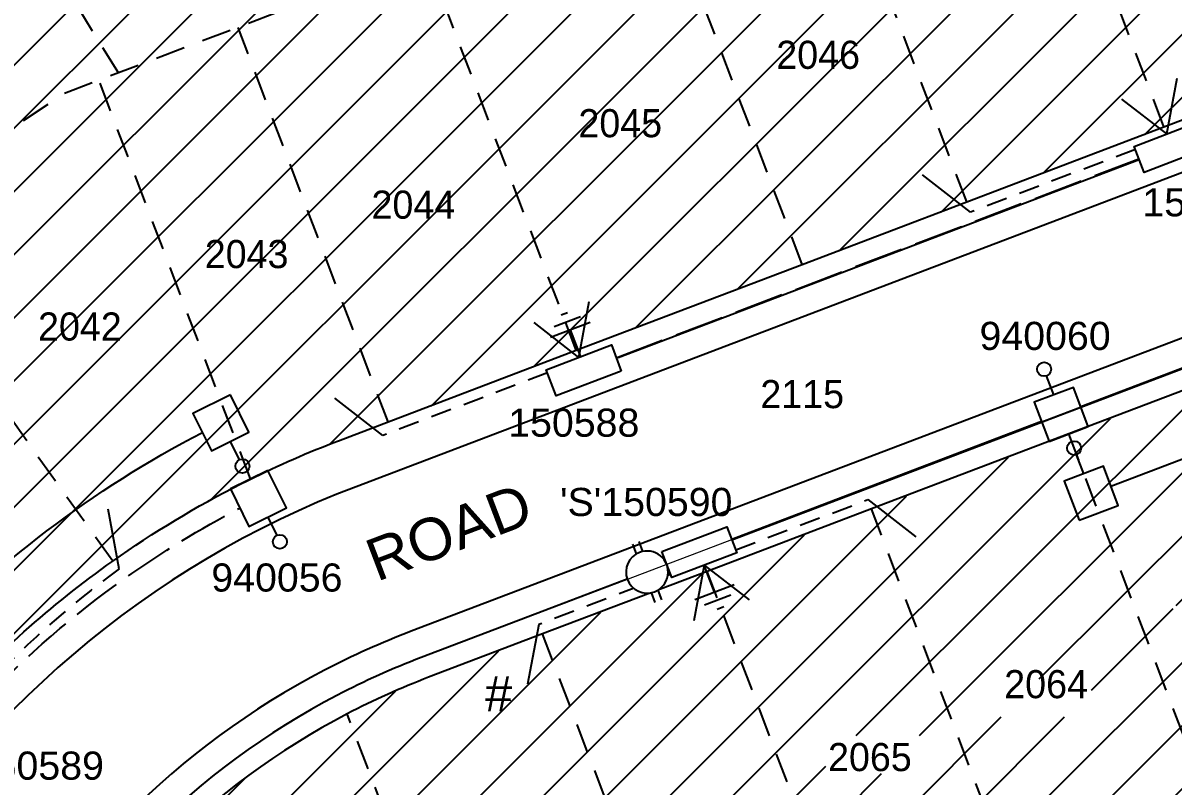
# Model space of a CAD drawing. Header units: metres. Extents: x 303798 to 304438, y 6274082 to 6274908.
# Drawn here: x 303997.7 to 304079.4, y 6274307.2 to 6274361.5 of the extents above; entities that cross this region are included whole.
import ezdxf
from ezdxf.enums import TextEntityAlignment as Align

# ---------------------------------------------------------------- set-up
doc = ezdxf.new("R2010")
doc.units = ezdxf.units.M
doc.header["$LTSCALE"] = 0.7
for name, pattern in [('Cable Exist OH', [1, 1, 0]), ('Cable Exist UG', [8.2, 4, -1.2, 1.8, -1.2]), ('Dash', [5, 3, -2]), ('IE Trench LV', [6.5, 5, -1.5])]:
    doc.linetypes.add(name, pattern=pattern)
doc.layers.get('0').update_dxf_attribs({"color": 6})
for name, color, linetype in [('_User Miscellaneous1', 3, 'Continuous'), ('_User Miscellaneous11', 7, 'Continuous'), ('_User Miscellaneous4', 7, 'Continuous'), ('_User Miscellaneous7', 150, 'Continuous'), ('_User Miscellaneous8', 7, 'Continuous'), ('Cadastre Developer_SP_NEW', 4, 'Continuous'), ('Cadastre Roads_SP_NEW', 8, 'Continuous'), ('Equip_LV_NEW', 5, 'Continuous'), ('Mains_HV_NEW_V17', 2, 'Continuous'), ('Mains_LV_NEW_R6', 2, 'Continuous'), ('Mains_LV_NEW_T84', 2, 'Continuous'), ('Services_SP_NEW_UG', 2, 'Continuous'), ('SupportsUG_SP_LV_NEW', 2, 'Continuous'), ('SupportsUG_SP_LV_SL_NEW', 2, 'Continuous'), ('Trench_SP_NEW', 2, 'Continuous')]:
    doc.layers.add(name, color=color, linetype=linetype)
doc.layers.add('_User Miscellaneous5', color=7, linetype='Continuous', lineweight=35)
doc.layers.add('_User Notes', color=7, linetype='Continuous', plot=False)
doc.styles.add('ARIAL', font='arial.ttf', dxfattribs={"height": 2})
doc.styles.add('Dot', font='dotfont.shx', dxfattribs={"height": 2})
doc.styles.add('POLE_LABEL', font='arial.ttf')
doc.styles.add('SL_LABEL', font='arial.ttf')
doc.styles.get("Standard").update_dxf_attribs({"font": 'arial.ttf'})
doc.styles.add('style1', font='iso3098b.shx')
doc.linetypes.add('Cable New UG', pattern='A,8,-1,["x",style1,S=3.5,R=0,X=0.35,Y=-1],-3.5', length=12.5)
doc.linetypes.add('Cable Z', pattern='A,8,-1,["Z",Standard,S=2.5,R=0,X=0.35,Y=-1.25],-3.5', length=12.5)
doc.linetypes.add('IE Trench HV', pattern='A,8,-2,["/",style1,S=2.5,R=0,X=0.1,Y=-1],-4.5', length=14.5)
pattern_1 = [(45, (-0.01582959719235078, -0.244301138445735), (-2.245064030267288, 2.245064030267288), [])]

# ---------------------------------------------------------------- blocks, each defined once
blk = doc.blocks.new('*U49')
at = {"lineweight": -3}
blk.add_lwpolyline([(-2.475000000253518, 2.489999999901675), (2.47499999974648, 2.490000000405661), (2.474999999948074, 0.5100000000983247), (-2.475000000051924, 0.5099999995943391)], close=True, dxfattribs=at)
for tag, flags, p in [('STREET_CODE', 9, (1.5, 3.5)), ('OWNED_BY', 9, (1.5, 3.3)), ('STATE', 9, (1.5, 2.7)), ('SUPPORT_TYPE', 9, (1.5, 2.5)), ('OPERATED_BY', 9, (1.5, 3.1)), ('MAINTAINED_BY', 9, (1.5, 2.9)), ('SUBURB', 9, (1.5, 1.7)), ('USAGE', 9, (1.5, 2.3)), ('LEGEND', 9, (1.5, 2.1)), ('PARENT', 9, (1.5, 1.9)), ('Z', 1, (1.5, 0.8999999999999999)), ('STREETNAME', 9, (1.5, 1.5)), ('LOCATION', 9, (1.5, 1.3)), ('NOTES', 9, (1.5, 1.1))]:
    blk.add_attdef(tag, text='', height=0.2, dxfattribs=dict(flags=flags)).set_placement(p, align=Align.MIDDLE_LEFT)
at = {"layer": '_User Miscellaneous4', "style": 'ARIAL', "flags": 8}
blk.add_attdef('ASSET_NUM', text='', height=2, dxfattribs=at).set_placement((2, 5.5), align=Align.MIDDLE_LEFT)
blk = doc.blocks.new('A$C1B2C29DD')
at = {"layer": 'Services_SP_NEW_UG', "color": 2, "flags": 128}
for points in [[(0, 0), (-2.099835655535571, 3.443969587795436)], [(0, 0), (2.100164344301447, 3.443969586864114)]]:
    blk.add_lwpolyline(points, dxfattribs=at)
blk = doc.blocks.new('*U57')
at = {"layer": 'Services_SP_NEW_UG', "color": 2, "flags": 128}
blk.add_lwpolyline([(-15.00000000017685, -0.750000000931322), (-17.24651757022589, 2.933970131911338)], dxfattribs=at)
at = {"layer": 'Services_SP_NEW_UG', "color": 2, "linetype": 'Dash', "ltscale": 0.7, "flags": 128}
blk.add_lwpolyline([(-2.472838685207535, -0.7500000009313226), (-15.00000000017685, -0.750000000931322)], dxfattribs=at)
blk = doc.blocks.new('Earth')
for p, q in [((0, -2.044043321), (0, 0)), ((-1.5, -2.044043321), (1.5, -2.044043321)), ((-1, -2.644043320999998), (1, -2.644043320999998)), ((-0.25, -3.244043320999999), (0.25, -3.244043320999999))]:
    blk.add_line(p, q)
blk = doc.blocks.new('*U101')
blk.add_wipeout([(-1.16781979291914, -0.5682098244421976), (-1.2753954607472182, -0.7219238991556574), (-1.3628573802749944, -0.887908698779567), (-1.4288262247842973, -1.0635465438693417), (-1.4722616261893378, -1.246067520686954), (-1.492478582262907, -1.4325931643952434), (-1.489158259530701, -1.620181854167912), (-1.4623530214656708, -1.8058752043071928), (-1.4124856026847754, -1.9867447197535584), (-1.3403424421715415, -2.159937980202209), (-1.2470612806634975, -2.3227236244752305), (-1.1341132178010909, -2.472534425719007), (-1.0032795120075635, -2.607007778105289), (-0.8566234889795473, -2.7240229565364578), (-0.6964580018082551, -2.8217345617471747), (-0.5253089559046028, -2.8986016233531835), (-0.3458754739619754, -2.9534119018747997), (-0.16098732917897446, -2.985301006477665), (0.026439681954347923, -2.993766026932564), (0.2134497235089498, -2.978673464810165), (0.39709353541513115, -2.940261338830997), (0.5744749450556361, -2.879135431168045), (0.7427965416379158, -2.7962597338999995), (0.8994037930334197, -2.6929412462803204), (1.0418269093350034, -2.5708093625782418), (1.167819792919145, -2.4317901755577975), (1.275395460747223, -2.2780761008443364), (1.3628573802749981, -2.112091301220427), (1.4288262247843002, -1.9364534561306517), (1.47226162618934, -1.7539324793130389), (1.4924785822629085, -1.5674068356047495), (1.4891582595307011, -1.3798181458320808), (1.4623530214656706, -1.1941247956928005), (1.4124856026847743, -1.013255280246435), (1.3403424421715397, -0.8400620197977844), (1.2470612806634955, -0.6772763755247633), (1.134113217801088, -0.5274655742809875), (1.00327951200756, -0.3929922218947066), (0.8566234889795431, -0.2759770434635387), (0.6964580018082507, -0.17826543825282215), (0.5253089559045979, -0.10139837664681384), (0.34587547396197027, -0.046588098125198485), (0.16098732917896916, -0.014698993522333836), (-0.026439681954353214, -0.00623397306743545), (-0.21344972350895505, -0.021326535189835738), (-0.39709353541513503, -0.05973866116900339), (-0.5744749450556385, -0.12086456883195584), (-0.7427965416379166, -0.2037402661000014), (-0.8994037930334196, -0.30705875371968006), (-1.0418269093350023, -0.4291906374217582)])
for p, q in [((-1.473103866215909, -1.251000000000014), (-2.220103866215937, -1.251000000000014)), ((1.473103866215908, -1.251000000000015), (2.220103866215936, -1.251000000000015)), ((-1.473103866215909, -1.748999999999985), (-2.220103866215937, -1.748999999999985)), ((1.473103866215908, -1.748999999999986), (2.220103866215936, -1.748999999999986))]:
    blk.add_line(p, q)
blk.add_lwpolyline([(1.493999999999914, -1.5, 1), (-1.493999999999915, -1.5, 1)], format="xyb", close=True)
for tag, p, flags in [('Z', (0, 0), 1), ('ORIENTATION', (0, 0), 9), ('USAGE', (0, -0.2), 9), ('NOTES', (0, -0.4), 9)]:
    blk.add_attdef(tag, p, '', height=0.2, dxfattribs=dict(flags=flags))
blk = doc.blocks.new('*U108')
at = {"layer": 'Services_SP_NEW_UG', "color": 2, "flags": 128}
blk.add_lwpolyline([(-14.99999999999604, -0.7500000009313221), (-17.24651757004507, 2.933970131911337)], dxfattribs=at)
at = {"layer": 'Services_SP_NEW_UG', "color": 2, "linetype": 'Dash', "ltscale": 0.7, "flags": 128}
blk.add_lwpolyline([(-2.472838685207535, -0.7500000009313226), (-14.99999999999604, -0.7500000009313221)], dxfattribs=at)
blk = doc.blocks.new('*U109')
at = {"layer": 'Services_SP_NEW_UG', "color": 2, "flags": 128}
blk.add_lwpolyline([(-12.50000000058811, -0.7500000009313224), (-14.74651757063714, 2.933970131911337)], dxfattribs=at)
at = {"layer": 'Services_SP_NEW_UG', "color": 2, "linetype": 'Dash', "ltscale": 0.7, "flags": 128}
blk.add_lwpolyline([(-2.472838685207535, -0.7500000009313226), (-12.50000000058811, -0.7500000009313224)], dxfattribs=at)
blk = doc.blocks.new('*U50')
at = {"layer": '_User Miscellaneous7', "lineweight": -3}
blk.add_lwpolyline([(-1.332267629550188e-15, -3.029999999999887), (-1.243483668898065e-15, -1.579999999999888)], dxfattribs=at)
blk.add_lwpolyline([(-1.485000000000057, -6), (1.485000000000055, -6), (1.485000000000055, -3.029999999999889), (-1.485000000000057, -3.029999999999889)], close=True, dxfattribs=at)
blk.add_circle((-1.212868510052506e-15, -1.079999999999888), 0.5, dxfattribs=at)
at = {"layer": '_User Miscellaneous8', "color": 2, "lineweight": -3}
blk.add_lwpolyline([(-1.485000000000056, 0), (1.485000000000056, 0), (1.485000000000056, 2.970000000000111), (-1.485000000000056, 2.970000000000111)], close=True, dxfattribs=at)
at = {"style": 'POLE_LABEL', "flags": 9}
blk.add_attdef('STRUCTURE_PLANT_NUMBER', text='', height=0.2, dxfattribs=at).set_placement((1.640862796996714, 1.727127653827495), align=Align.MIDDLE_LEFT)
for tag, flags, p in [('STREET_CODE', 9, (1.640862796996714, 1.485000000000337)), ('OWNED_BY', 9, (1.640862796996714, 1.085000000000337)), ('OPERATED_BY', 9, (1.640862796996714, 0.8850000000003366)), ('COLUMN_TYPE', 9, (1.640862796996714, 1.285000000000337)), ('STATE', 9, (1.640862796996714, 0.4850000000003367)), ('USAGE', 9, (1.640862796996714, 0.2850000000003368)), ('MAINTAINED_BY', 9, (1.640862796996714, 0.6850000000003367)), ('LEGEND', 9, (1.640862796996714, 0.0850000000003368)), ('SUBURB', 9, (1.640862796996714, -0.3149999999996631)), ('STREETNAME', 9, (1.640862796996714, -0.5149999999996631)), ('PARENT', 9, (1.640862796996714, -0.1149999999996631)), ('LOCATION', 9, (1.640862796996714, -0.714999999999663)), ('NOTES', 9, (1.640862796996714, -0.9149999999996632)), ('Z', 1, (1.640862796996714, -1.314999999999664)), ('LABEL_ALIGNMENT', 9, (1.640862796996714, -1.114999999999663))]:
    blk.add_attdef(tag, text='', height=0.2, dxfattribs=dict(flags=flags)).set_placement(p, align=Align.MIDDLE_LEFT)
at = {"layer": '_User Miscellaneous5', "style": 'ARIAL', "flags": 8}
blk.add_attdef('ASSET_NUM', text='', height=2, dxfattribs=at).set_placement((2, 3.485000000000337), align=Align.MIDDLE_LEFT)
blk = doc.blocks.new('*U51')
at = {"layer": '_User Miscellaneous8', "color": 2}
blk.add_line((0, 0), (-0.0001193550469027471, 1.450000000000001), dxfattribs=at)
blk.add_circle((-0.0001193550469027471, 1.950000000000001), 0.4999999999999998, dxfattribs=at)
for tag, p, flags in [('Z', (0, 0), 1), ('OPERATED_BY', (-6.25491469344312e-17, -9.607168363308126), 9)]:
    blk.add_attdef(tag, p, '', height=0.2, dxfattribs=dict(flags=flags))
at = {"style": 'SL_LABEL', "flags": 9}
blk.add_attdef('STREET_CODE', text='', height=0.2, dxfattribs=at).set_placement((0, -0.2), align=Align.MIDDLE_LEFT)
at = {"flags": 9}
for tag, p in [('CONSTRUCTED_VOLTAGE', (0, -0.4)), ('CONTROL_TYPE', (0, -0.6000000000000001)), ('LANTERN_PURPOSE', (0, -0.8)), ('OPERATING_VOLTAGE', (0, -1.4)), ('ORIENTATION', (0, -1.6)), ('LANTERN_TYPE', (0, -1)), ('NO_PHASES', (0, -1.2)), ('STATE', (0, -2)), ('OWNED_BY', (0, -1.8)), ('CEXIST', (0, -2.4)), ('USAGE', (0, -2.2)), ('CNEW', (0, -2.6)), ('CNUMBER', (0, -2.8)), ('CREMOVE', (0, -3)), ('CREPLACE', (0, -3.200000000000001)), ('LKINGHEIGHT', (0, -3.400000000000001)), ('LBRACKET', (0, -3.600000000000001)), ('LBRACKETVOCAB', (0, -3.800000000000001)), ('LCATEGORY', (0, -4.000000000000001)), ('LCHARGE1', (0, -4.200000000000001)), ('LCHARGE1PERCENT', (0, -4.400000000000001)), ('LCHARGE2', (0, -4.600000000000001)), ('LCHARGE2PERCENT', (0, -4.800000000000002)), ('LCHARGE3', (0, -5.000000000000002)), ('LCHARGE3PERCENT', (0, -5.200000000000002)), ('LEXIST', (0, -5.400000000000002)), ('LLAMP', (0, -5.600000000000002)), ('LLAMPVOCAB', (0, -5.800000000000002)), ('LMAST', (0, -6.000000000000003)), ('LMASTVOCAB', (0, -6.200000000000003)), ('LNEW', (0, -6.400000000000003)), ('LANTNUMBER', (0, -6.600000000000003)), ('LOUTREACH', (0, -7.000000000000004)), ('LOUTREACHVOCAB', (0, -7.200000000000004)), ('LRATECODE', (0, -7.400000000000004)), ('LREMOVE', (0, -7.600000000000004)), ('LREPLACE', (0, -7.800000000000004)), ('LTYPE', (0, -8.000000000000004)), ('LTYPEVOCAB', (0, -8.200000000000003)), ('SUBURB', (0, -8.600000000000001)), ('STREETNAME', (0, -8.8)), ('LEGEND', (0, -8.400000000000002)), ('LOCATION', (0, -9)), ('NOTES', (0, -9.2)), ('MAINTAINED_BY', (-1.09529950305501e-16, -9.862919944927576))]:
    blk.add_attdef(tag, text='', height=0.2, dxfattribs=at).set_placement(p, align=Align.MIDDLE_LEFT)
at = {"layer": '_User Notes', "style": 'SL_LABEL', "flags": 8}
blk.add_attdef('ASSET_NUM', text='', height=2.5, dxfattribs=at).set_placement((2, 2), align=Align.MIDDLE_LEFT)
at = {"layer": '_User Notes', "flags": 8}
blk.add_attdef('LNUMBER', text='', height=2.5, dxfattribs=at).set_placement((1.2, -2.8), align=Align.MIDDLE_LEFT)
blk = doc.blocks.new('*U166')
at = {"layer": 'Services_SP_NEW_UG', "color": 2, "flags": 128}
blk.add_lwpolyline([(-12.52276831446113, -0.7500000009313224), (-14.76928588451016, 2.933970131911337)], dxfattribs=at)
at = {"layer": 'Services_SP_NEW_UG', "color": 2, "linetype": 'Dash', "ltscale": 0.7, "flags": 128}
blk.add_lwpolyline([(-2.472838685207535, -0.7500000009313226), (-12.52276831446113, -0.7500000009313224)], dxfattribs=at)

msp = doc.modelspace()

# ---------------------------------------------------------------- hatches: boundary and pattern name
at = {"layer": '_User Miscellaneous11'}
h = msp.add_hatch(dxfattribs=at)
h.set_pattern_fill('ANSI31', color=3)
h.set_pattern_definition(pattern_1)
edge = h.paths.add_edge_path()
edge.add_line((303912.663553995, 6274333.71277175), (303908.7443724558, 6274326.184094124))
edge.add_line((303908.7443724558, 6274326.184094124), (303902.0005752238, 6274324.057783023))
edge.add_line((303902.0005752238, 6274324.057783023), (303873.5897464539, 6274338.84752436))
edge.add_line((303873.5897464539, 6274338.84752436), (303896.174592, 6274382.232609))
edge.add_line((303896.174592, 6274382.232609), (303922.7309539393, 6274406.603285595))
edge.add_line((303922.7309539393, 6274406.603285595), (303946.2245736826, 6274419.194978874))
edge.add_line((303946.2245736826, 6274419.194978874), (304110.8946084145, 6274481.802075582))
edge.add_line((304110.8946084145, 6274481.802075582), (304149.2755271372, 6274380.852062811))
edge.add_line((304149.2755271372, 6274380.852062811), (304125.9074685898, 6274371.967590862))
edge.add_line((304125.9074685898, 6274371.967590862), (304119.4569625149, 6274374.864308173))
edge.add_line((304119.4569625149, 6274374.864308173), (304093.514304497, 6274443.099039135))
edge.add_line((304093.514304497, 6274443.099039135), (303992.4083473346, 6274404.658830768))
edge.add_arc((304045.7151788663, 6274264.450479815), 149.9999998836506, 110.8166666671033, 152.4999999983536)
h.paths.add_polyline_path([(304129.0287185787, 6274382.010521963), (304135.7087185791, 6274382.010521963), (304135.7087185791, 6274384.710521964), (304129.0287185787, 6274384.710521964)], flags=24)
h.paths.add_polyline_path([(304123.729197122, 6274397.111362472), (304130.4291971224, 6274397.111362472), (304130.4291971224, 6274399.811362473), (304123.729197122, 6274399.811362473)], flags=24)
h.paths.add_polyline_path([(304119.8430903605, 6274408.752206152), (304126.4530903607, 6274408.752206152), (304126.4530903607, 6274411.422206153), (304119.8430903605, 6274411.422206153)], flags=24)
h.paths.add_polyline_path([(304115.1312907668, 6274420.484420981), (304121.8212907669, 6274420.484420981), (304121.8212907669, 6274423.154420982), (304115.1312907668, 6274423.154420982)], flags=24)
h.paths.add_polyline_path([(304111.9385773873, 6274432.681173205), (304118.0385773877, 6274432.681173205), (304118.0385773877, 6274435.381173206), (304111.9385773873, 6274435.381173206)], flags=24)
h.paths.add_polyline_path([(304106.2468188358, 6274443.852479494), (304112.936818836, 6274443.852479494), (304112.936818836, 6274446.522479495), (304106.2468188358, 6274446.522479495)], flags=24)
h.paths.add_polyline_path([(304101.1324476058, 6274454.864839957), (304107.2324476062, 6274454.864839957), (304107.2324476062, 6274457.564839958), (304101.1324476058, 6274457.564839958)], flags=24)
h.paths.add_polyline_path([(304094.8589892549, 6274466.503031019), (304100.9189892553, 6274466.503031019), (304100.9189892553, 6274469.20303102), (304094.8589892549, 6274469.20303102)], flags=24)
h.paths.add_polyline_path([(304075.0849985454, 6274451.550613641), (304081.1849985458, 6274451.550613641), (304081.1849985458, 6274454.250613642), (304075.0849985454, 6274454.250613642)], flags=24)
h.paths.add_polyline_path([(304064.4330671689, 6274447.313760744), (304070.5130671693, 6274447.313760744), (304070.5130671693, 6274450.013760746), (304064.4330671689, 6274450.013760746)], flags=24)
h.paths.add_polyline_path([(304055.0858437644, 6274443.759971974), (304061.1658437648, 6274443.759971974), (304061.1658437648, 6274446.459971976), (304055.0858437644, 6274446.459971976)], flags=24)
h.paths.add_polyline_path([(304044.2035928115, 6274439.867429971), (304050.3035928119, 6274439.867429971), (304050.3035928119, 6274442.567429972), (304044.2035928115, 6274442.567429972)], flags=24)
h.paths.add_polyline_path([(304032.0258493136, 6274435.059595617), (304038.045849314, 6274435.059595617), (304038.045849314, 6274437.759595619), (304032.0258493136, 6274437.759595619)], flags=24)
h.paths.add_polyline_path([(304018.5793271545, 6274430.159619932), (304024.6793271549, 6274430.159619932), (304024.6793271549, 6274432.859619933), (304018.5793271545, 6274432.859619933)], flags=24)
h.paths.add_polyline_path([(304006.7516924246, 6274425.717383969), (304012.251692425, 6274425.717383969), (304012.251692425, 6274428.41738397), (304006.7516924246, 6274428.41738397)], flags=24)
h.paths.add_polyline_path([(303994.3737593548, 6274420.844440532), (304000.4737593552, 6274420.844440532), (304000.4737593552, 6274423.544440533), (303994.3737593548, 6274423.544440533)], flags=24)
h.paths.add_polyline_path([(303980.7582131759, 6274415.158174598), (303987.4482131761, 6274415.158174598), (303987.4482131761, 6274417.828174599), (303980.7582131759, 6274417.828174599)], flags=24)
h.paths.add_polyline_path([(303966.7373780697, 6274410.188177057), (303973.3873780699, 6274410.188177057), (303973.3873780699, 6274412.858177057), (303966.7373780697, 6274412.858177057)], flags=24)
h.paths.add_polyline_path([(303952.3798806968, 6274402.392545586), (303959.0798806972, 6274402.392545586), (303959.0798806972, 6274405.092545587), (303952.3798806968, 6274405.092545587)], flags=24)
h.paths.add_polyline_path([(303938.1930756048, 6274393.624305619), (303944.863075605, 6274393.624305619), (303944.863075605, 6274396.29430562), (303938.1930756048, 6274396.29430562)], flags=24)
h.paths.add_polyline_path([(303926.4739052564, 6274384.032958436), (303933.1539052568, 6274384.032958436), (303933.1539052568, 6274386.732958437), (303926.4739052564, 6274386.732958437)], flags=24)
h.paths.add_polyline_path([(303914.9092315186, 6274374.118981381), (303921.609231519, 6274374.118981381), (303921.609231519, 6274376.818981382), (303914.9092315186, 6274376.818981382)], flags=24)
h.paths.add_polyline_path([(303904.7361457648, 6274362.295198944), (303911.3461457649, 6274362.295198944), (303911.3461457649, 6274364.965198945), (303904.7361457648, 6274364.965198945)], flags=24)
h.paths.add_polyline_path([(303884.1065945527, 6274347.154350233), (303890.2065945531, 6274347.154350233), (303890.2065945531, 6274349.854350234), (303884.1065945527, 6274349.854350234)], flags=24)
h.paths.add_polyline_path([(303899.5831550141, 6274338.669004926), (303906.2731550143, 6274338.669004926), (303906.2731550143, 6274341.339004927), (303899.5831550141, 6274341.339004927)], flags=24)
h = msp.add_hatch(dxfattribs=at)
h.set_pattern_fill('ANSI31', color=3)
h.set_pattern_definition(pattern_1)
edge = h.paths.add_edge_path()
edge.add_line((304102.6319604021, 6274368.467488495), (304084.8630165448, 6274415.203605516))
edge.add_line((304084.8630165448, 6274415.203605516), (304078.412510457, 6274418.100322832))
edge.add_line((304078.412510457, 6274418.100322832), (303998.8051671234, 6274387.833828641))
edge.add_arc((304045.7151788416, 6274264.45047978), 131.9999999071928, 110.8166666516959, 152.5000000267772)
edge.add_line((303928.6297489163, 6274325.40129663), (303924.710567453, 6274317.872619086))
edge.add_line((303924.710567453, 6274317.872619086), (303926.8368785527, 6274311.128821854))
edge.add_line((303926.8368785527, 6274311.128821854), (303971.1874202119, 6274288.041391194))
edge.add_line((303971.1874202119, 6274288.041391194), (303977.9312174441, 6274290.167702294))
edge.add_line((303977.9312174441, 6274290.167702294), (303981.8503989186, 6274297.696379858))
edge.add_arc((304045.7151788945, 6274264.45047972), 71.99999998172197, 110.8166666302717, 152.5000000055635, ccw=False)
edge.add_line((304020.1278997891, 6274331.750488229), (304099.7352430858, 6274362.016982406))
edge.add_line((304099.7352430858, 6274362.016982406), (304102.6319604021, 6274368.467488495))
h.paths.add_polyline_path([(304073.6826822556, 6274369.054207496), (304080.342682256, 6274369.054207496), (304080.342682256, 6274371.754207497), (304073.6826822556, 6274371.754207497)], flags=24)
h.paths.add_polyline_path([(304087.240665199, 6274374.208915528), (304093.9406651994, 6274374.208915528), (304093.9406651994, 6274376.908915529), (304087.240665199, 6274376.908915529)], flags=24)
h.paths.add_polyline_path([(304063.5803751138, 6274395.625432696), (304070.2803751142, 6274395.625432696), (304070.2803751142, 6274398.325432697), (304063.5803751138, 6274398.325432697)], flags=24)
h.paths.add_polyline_path([(304077.1433580572, 6274400.785140728), (304083.8133580574, 6274400.785140728), (304083.8133580574, 6274403.455140729), (304077.1433580572, 6274403.455140729)], flags=24)
h.paths.add_polyline_path([(304037.3256638369, 6274355.23136854), (304044.0056638373, 6274355.23136854), (304044.0056638373, 6274357.931368541), (304037.3256638369, 6274357.931368541)], flags=24)
h.paths.add_polyline_path([(304050.3146237445, 6274360.169735569), (304056.9946237449, 6274360.169735569), (304056.9946237449, 6274362.86973557), (304050.3146237445, 6274362.86973557)], flags=24)
h.paths.add_polyline_path([(304061.9986530002, 6274364.611971533), (304068.6986530006, 6274364.611971533), (304068.6986530006, 6274367.311971534), (304061.9986530002, 6274367.311971534)], flags=24)
h.paths.add_polyline_path([(304040.2173166028, 6274386.745960768), (304046.9073166029, 6274386.745960768), (304046.9073166029, 6274389.415960769), (304040.2173166028, 6274389.415960769)], flags=24)
h.paths.add_polyline_path([(304051.9013458584, 6274391.188196733), (304058.5513458585, 6274391.188196733), (304058.5513458585, 6274393.858196734), (304051.9013458584, 6274393.858196734)], flags=24)
h.paths.add_polyline_path([(304013.2025215887, 6274376.471910583), (304019.2625215891, 6274376.471910583), (304019.2625215891, 6274379.171910584), (304013.2025215887, 6274379.171910584)], flags=24)
h.paths.add_polyline_path([(304027.2283566952, 6274381.80759374), (304033.8783566953, 6274381.80759374), (304033.8783566953, 6274384.47759374), (304027.2283566952, 6274384.47759374)], flags=24)
h.paths.add_polyline_path([(304010.3930130746, 6274343.768407194), (304017.013013075, 6274343.768407194), (304017.013013075, 6274346.468407195), (304010.3930130746, 6274346.468407195)], flags=24)
h.paths.add_polyline_path([(304023.3048287309, 6274349.900685384), (304030.0048287313, 6274349.900685384), (304030.0048287313, 6274352.600685385), (304023.3048287309, 6274352.600685385)], flags=24)
h.paths.add_polyline_path([(304000.3955442149, 6274371.079162818), (304007.045544215, 6274371.079162818), (304007.045544215, 6274373.749162819), (304000.3955442149, 6274373.749162819)], flags=24)
h.paths.add_polyline_path([(303987.6081845819, 6274365.459439701), (303994.178184582, 6274365.459439701), (303994.178184582, 6274368.129439702), (303987.6081845819, 6274368.129439702)], flags=24)
h.paths.add_polyline_path([(303995.7904400034, 6274337.120584155), (304002.4904400038, 6274337.120584155), (304002.4904400038, 6274339.820584156), (303995.7904400034, 6274339.820584156)], flags=24)
h.paths.add_polyline_path([(303975.6959575309, 6274358.288873001), (303982.3559575313, 6274358.288873001), (303982.3559575313, 6274360.988873002), (303975.6959575309, 6274360.988873002)], flags=24)
h.paths.add_polyline_path([(303963.1240607835, 6274348.707921202), (303969.764060784, 6274348.707921202), (303969.764060784, 6274351.407921203), (303963.1240607835, 6274351.407921203)], flags=24)
h.paths.add_polyline_path([(303982.358171634, 6274327.184702501), (303988.4581716344, 6274327.184702501), (303988.4581716344, 6274329.884702502), (303982.358171634, 6274329.884702502)], flags=24)
h.paths.add_polyline_path([(303951.5525698918, 6274338.660609514), (303958.182569892, 6274338.660609514), (303958.182569892, 6274341.330609515), (303951.5525698918, 6274341.330609515)], flags=24)
h.paths.add_polyline_path([(303971.5062814864, 6274314.298431648), (303978.2062814868, 6274314.298431648), (303978.2062814868, 6274316.998431649), (303971.5062814864, 6274316.998431649)], flags=24)
h.paths.add_polyline_path([(303943.0631131831, 6274326.657969012), (303949.7231131835, 6274326.657969012), (303949.7231131835, 6274329.357969013), (303943.0631131831, 6274329.357969013)], flags=24)
h.paths.add_polyline_path([(303936.1211976574, 6274312.760429233), (303942.7311976575, 6274312.760429233), (303942.7311976575, 6274315.430429234), (303936.1211976574, 6274315.430429234)], flags=24)
h.paths.add_polyline_path([(303962.372714565, 6274299.654053836), (303969.0227145652, 6274299.654053836), (303969.0227145652, 6274302.324053837), (303962.372714565, 6274302.324053837)], flags=24)
h = msp.add_hatch(dxfattribs=at)
h.set_pattern_fill('ANSI31', color=3)
h.set_pattern_definition([(45, (0, 0), (-2.245064030267288, 2.245064030267288), [])])
h.paths.add_polyline_path([(304149.542624304, 6274344.021594469), (304156.2426243044, 6274344.021594469), (304156.2426243044, 6274346.721594471), (304149.542624304, 6274346.721594471)], flags=16)
h.paths.add_polyline_path([(304135.4485121654, 6274338.563683867), (304141.5485121658, 6274338.563683867), (304141.5485121658, 6274341.263683869), (304135.4485121654, 6274341.263683869)], flags=16)
h.paths.add_polyline_path([(304121.9713258878, 6274333.360228154), (304128.6713258883, 6274333.360228154), (304128.6713258883, 6274336.060228155), (304121.9713258878, 6274336.060228155)], flags=16)
h.paths.add_polyline_path([(304106.78247349, 6274328.029544996), (304113.4024734904, 6274328.029544996), (304113.4024734904, 6274330.729544997), (304106.78247349, 6274330.729544997)], flags=16)
h.paths.add_polyline_path([(304093.4592838775, 6274322.698861839), (304100.1592838779, 6274322.698861839), (304100.1592838779, 6274325.39886184), (304093.4592838775, 6274325.39886184)], flags=16)
h.paths.add_polyline_path([(304079.4384487715, 6274317.368178681), (304086.1184487719, 6274317.368178681), (304086.1184487719, 6274320.068178682), (304079.4384487715, 6274320.068178682)], flags=16)
h.paths.add_polyline_path([(304066.9598719515, 6274312.131395151), (304073.6398719519, 6274312.131395151), (304073.6398719519, 6274314.831395152), (304066.9598719515, 6274314.831395152)], flags=16)
h.paths.add_polyline_path([(304054.7637059807, 6274308.106269507), (304061.4637059811, 6274308.106269507), (304061.4637059811, 6274310.806269508), (304054.7637059807, 6274310.806269508)], flags=16)
h.paths.add_polyline_path([(304043.0256994657, 6274303.589523533), (304049.6856994661, 6274303.589523533), (304049.6856994661, 6274306.289523534), (304043.0256994657, 6274306.289523534)], flags=16)
h.paths.add_polyline_path([(304029.9847045832, 6274298.735014186), (304036.6847045837, 6274298.735014186), (304036.6847045837, 6274301.435014187), (304029.9847045832, 6274301.435014187)], flags=16)
h.paths.add_polyline_path([(304005.3354511176, 6274287.52572757), (304012.0254511178, 6274287.52572757), (304012.0254511178, 6274290.195727571), (304005.3354511176, 6274290.195727571)], flags=16)
h.paths.add_polyline_path([(304017.5880596479, 6274276.630900051), (304023.6880596483, 6274276.630900051), (304023.6880596483, 6274279.330900053), (304017.5880596479, 6274279.330900053)], flags=16)
h.paths.add_polyline_path([(304028.6806950629, 6274270.864042386), (304035.3706950631, 6274270.864042386), (304035.3706950631, 6274273.534042387), (304028.6806950629, 6274273.534042387)], flags=16)
h.paths.add_polyline_path([(304039.7683304778, 6274265.092184721), (304046.378330478, 6274265.092184721), (304046.378330478, 6274267.762184722), (304039.7683304778, 6274267.762184722)], flags=16)
h.paths.add_polyline_path([(304054.2986856536, 6274258.337174363), (304060.998685654, 6274258.337174363), (304060.998685654, 6274261.037174364), (304054.2986856536, 6274261.037174364)], flags=16)
h.paths.add_polyline_path([(304064.1437998678, 6274281.603735486), (304070.8237998682, 6274281.603735486), (304070.8237998682, 6274284.303735487), (304064.1437998678, 6274284.303735487)], flags=16)
h.paths.add_polyline_path([(304082.4871661954, 6274288.140610352), (304089.1571661956, 6274288.140610352), (304089.1571661956, 6274290.810610353), (304082.4871661954, 6274290.810610353)], flags=16)
h.paths.add_polyline_path([(304095.6632532786, 6274292.898361351), (304102.363253279, 6274292.898361351), (304102.363253279, 6274295.598361352), (304095.6632532786, 6274295.598361352)], flags=16)
h.paths.add_polyline_path([(304106.6519572068, 6274296.553994342), (304113.3019572069, 6274296.553994342), (304113.3019572069, 6274299.223994343), (304106.6519572068, 6274299.223994343)], flags=16)
h.paths.add_polyline_path([(304117.0630967508, 6274301.0583159), (304123.753096751, 6274301.0583159), (304123.753096751, 6274303.728315901), (304117.0630967508, 6274303.728315901)], flags=16)
h.paths.add_polyline_path([(304129.9938323096, 6274306.59640459), (304136.69383231, 6274306.59640459), (304136.69383231, 6274309.296404591), (304129.9938323096, 6274309.296404591)], flags=16)
h.paths.add_polyline_path([(304145.5759241725, 6274312.444199597), (304151.6759241729, 6274312.444199597), (304151.6759241729, 6274315.144199599), (304145.5759241725, 6274315.144199599)], flags=16)
h.paths.add_polyline_path([(304159.5967592168, 6274317.774882737), (304166.2967592172, 6274317.774882737), (304166.2967592172, 6274320.474882738), (304159.5967592168, 6274320.474882738)], flags=16)
h.paths.add_polyline_path([(304173.6175943848, 6274323.105565913), (304180.2375943852, 6274323.105565913), (304180.2375943852, 6274325.805565914), (304173.6175943848, 6274325.805565914)], flags=16)
h.paths.add_polyline_path([(304187.6384294911, 6274328.43624907), (304194.3384294915, 6274328.43624907), (304194.3384294915, 6274331.136249071), (304187.6384294911, 6274331.136249071)], flags=16)
h.paths.add_polyline_path([(304201.6592645976, 6274333.766932228), (304208.339264598, 6274333.766932228), (304208.339264598, 6274336.466932229), (304201.6592645976, 6274336.466932229)], flags=16)
h.paths.add_polyline_path([(304222.1704658714, 6274346.576087405), (304228.8504658718, 6274346.576087405), (304228.8504658718, 6274349.276087406), (304222.1704658714, 6274349.276087406)], flags=16)
h.paths.add_polyline_path([(304231.1867900056, 6274332.337129454), (304237.886790006, 6274332.337129454), (304237.886790006, 6274335.037129455), (304231.1867900056, 6274335.037129455)], flags=16)
h.paths.add_polyline_path([(304236.5174731623, 6274318.316294349), (304243.1774731627, 6274318.316294349), (304243.1774731627, 6274321.01629435), (304236.5174731623, 6274321.01629435)], flags=16)
h.paths.add_polyline_path([(304241.8481563193, 6274304.295459243), (304248.5481563198, 6274304.295459243), (304248.5481563198, 6274306.995459244), (304241.8481563193, 6274306.995459244)], flags=16)
h.paths.add_polyline_path([(304248.0669228497, 6274287.312030509), (304254.7569228499, 6274287.312030509), (304254.7569228499, 6274289.98203051), (304248.0669228497, 6274289.98203051)], flags=16)
h.paths.add_polyline_path([(304237.4953137524, 6274272.861899707), (304243.5953137528, 6274272.861899707), (304243.5953137528, 6274275.561899708), (304237.4953137524, 6274275.561899708)], flags=16)
h.paths.add_polyline_path([(304230.3931531081, 6274259.385859973), (304237.0831531083, 6274259.385859973), (304237.0831531083, 6274262.055859974), (304230.3931531081, 6274262.055859974)], flags=16)
h.paths.add_polyline_path([(304223.6593292462, 6274246.459117547), (304230.2693292464, 6274246.459117547), (304230.2693292464, 6274249.129117548), (304223.6593292462, 6274249.129117548)], flags=16)
h.paths.add_polyline_path([(304216.7242300265, 6274233.150970371), (304223.424230027, 6274233.150970371), (304223.424230027, 6274235.850970373), (304216.7242300265, 6274235.850970373)], flags=16)
h.paths.add_polyline_path([(304209.7941308066, 6274219.847823193), (304216.474130807, 6274219.847823193), (304216.474130807, 6274222.547823194), (304209.7941308066, 6274222.547823194)], flags=16)
h.paths.add_polyline_path([(304202.8690315868, 6274206.549676018), (304209.539031587, 6274206.549676018), (304209.539031587, 6274209.219676019), (304202.8690315868, 6274209.219676019)], flags=16)
h.paths.add_polyline_path([(304195.9339323668, 6274193.241528842), (304202.6339323672, 6274193.241528842), (304202.6339323672, 6274195.941528843), (304195.9339323668, 6274195.941528843)], flags=16)
h.paths.add_polyline_path([(304189.0088331472, 6274179.943381666), (304195.6588331474, 6274179.943381666), (304195.6588331474, 6274182.613381667), (304189.0088331472, 6274182.613381667)], flags=16)
h.paths.add_polyline_path([(304173.5440360846, 6274161.631203911), (304180.2340360847, 6274161.631203911), (304180.2340360847, 6274164.301203912), (304173.5440360846, 6274164.301203912)], flags=16)
h.paths.add_polyline_path([(304186.4757565568, 6274154.888147781), (304192.5557565573, 6274154.888147781), (304192.5557565573, 6274157.588147782), (304186.4757565568, 6274157.588147782)], flags=16)
h.paths.add_polyline_path([(304197.6022334118, 6274149.471754347), (304204.2522334119, 6274149.471754347), (304204.2522334119, 6274152.141754348), (304197.6022334118, 6274152.141754348)], flags=16)
h.paths.add_polyline_path([(304211.1878113676, 6274143.355788694), (304217.7578113677, 6274143.355788694), (304217.7578113677, 6274146.025788695), (304211.1878113676, 6274146.025788695)], flags=16)
edge = h.paths.add_edge_path()
edge.add_line((304251.9487479792, 6274400.631085115), (304153.8029022104, 6274363.316302915))
edge.add_line((304153.8029022104, 6274363.316302915), (304026.5247195414, 6274314.925486088))
edge.add_arc((304045.7151788549, 6274264.450479764), 53.99999992596044, 110.8166666370975, 152.5000000404709)
edge.add_line((303997.8165939114, 6274289.384904811), (303993.8974124417, 6274281.856227255))
edge.add_line((303993.8974124417, 6274281.856227255), (303996.0237235415, 6274275.112430023))
edge.add_line((303996.0237235415, 6274275.112430023), (304056.136272, 6274243.868179))
edge.add_line((304056.136272, 6274243.868179), (304061.53092, 6274245.570326))
edge.add_line((304061.53092, 6274245.570326), (304066.6522400369, 6274255.428574891))
edge.add_arc((304101.245662491, 6274237.420378886), 39.00000000550205, 110.81666667467499, 152.4999998576286, ccw=False)
edge.add_line((304087.3858862753, 6274273.874550166), (304221.861751884, 6274325.001906451))
edge.add_line((304221.861751884, 6274325.001906451), (304234.0471124017, 6274292.951806028))
edge.add_line((304234.0471124017, 6274292.951806028), (304164.2324891752, 6274158.907483332))
edge.add_line((304164.2324891752, 6274158.907483332), (304165.6933754699, 6274153.115216261))
edge.add_line((304165.6933754699, 6274153.115216261), (304210.7010269148, 6274129.062547271))
edge.add_line((304210.7010269148, 6274129.062547271), (304217.4450780654, 6274131.187086356))
edge.add_line((304217.4450780654, 6274131.187086356), (304228.9934219044, 6274153.359947235))
edge.add_line((304228.9934219044, 6274153.359947235), (304202.3871274577, 6274167.220145724))
edge.add_line((304202.3871274577, 6274167.220145724), (304266.8722111572, 6274291.031733742))
edge.add_line((304266.8722111572, 6274291.031733742), (304239.2420557823, 6274363.704942976))
edge.add_line((304239.2420557823, 6274363.704942976), (304267.283725997, 6274374.366309285))
edge.add_line((304267.283725997, 6274374.366309285), (304258.399254067, 6274397.734367799))
edge.add_line((304258.399254067, 6274397.734367799), (304251.9487479792, 6274400.631085115))
h.paths.add_polyline_path([(304164.6001279354, 6274349.360364008), (304170.7001279358, 6274349.360364008), (304170.7001279358, 6274352.060364009), (304164.6001279354, 6274352.060364009)], flags=16)
h.paths.add_polyline_path([(304178.982170683, 6274354.239906632), (304184.4821706834, 6274354.239906632), (304184.4821706834, 6274356.939906633), (304178.982170683, 6274356.939906633)], flags=16)
h.paths.add_polyline_path([(304204.717944345, 6274364.067721803), (304210.7379443453, 6274364.067721803), (304210.7379443453, 6274366.767721804), (304204.717944345, 6274366.767721804)], flags=16)
h.paths.add_polyline_path([(304214.6487160845, 6274367.843374056), (304220.7487160849, 6274367.843374056), (304220.7487160849, 6274370.543374057), (304214.6487160845, 6274370.543374057)], flags=16)
h.paths.add_polyline_path([(304193.1733523094, 6274359.755638702), (304199.2733523098, 6274359.755638702), (304199.2733523098, 6274362.455638703), (304193.1733523094, 6274362.455638703)], flags=16)
h.paths.add_polyline_path([(304250.8255637893, 6274381.617239198), (304256.9255637897, 6274381.617239198), (304256.9255637897, 6274384.317239199), (304250.8255637893, 6274384.317239199)], flags=16)
h.paths.add_polyline_path([(304237.4156937003, 6274376.167906606), (304243.4956937007, 6274376.167906606), (304243.4956937007, 6274378.867906607), (304237.4156937003, 6274378.867906607)], flags=16)
h.paths.add_polyline_path([(304226.0979522021, 6274371.754090997), (304232.1779522025, 6274371.754090997), (304232.1779522025, 6274374.454090999), (304226.0979522021, 6274374.454090999)], flags=16)
h.paths.add_polyline_path([(304111.7075978486, 6274318.456487575), (304139.5616224052, 6274318.456487575), (304139.5616224052, 6274329.314150149), (304111.7075978486, 6274329.314150149)], flags=24)

# ---------------------------------------------------------------- linework, layer by layer
at = {"layer": 'Cadastre Developer_SP_NEW', "color": 8, "linetype": 'Dash'}
for p, q in [((304037.0245568597, 6274338.200418923), (304015.6901328497, 6274394.279312926)), ((304077.8564625112, 6274385.831978641), (304000.625321041, 6274356.450480516)), ((304004.4950707438, 6274357.922672193), (303988.6908679954, 6274383.517057773)), ((304078.7974890705, 6274354.092341488), (304068.1351264689, 6274382.136632151)), ((304064.7777653115, 6274348.758735251), (304054.1142913625, 6274376.805948994)), ((304053.0946620545, 6274344.314063713), (304042.4302621072, 6274372.36371303)), ((304023.6590871231, 6274333.115714534), (304012.9918751181, 6274361.155161536)), ((304013.8853877699, 6274329.051777774), (304003.1032968094, 6274357.393191435)), ((304004.0842760901, 6274323.208335805), (303986.8300220635, 6274347.376196822)), ((304082.6923320075, 6274304.21785997), (304072.025120002, 6274332.25730697)), ((304068.6726085074, 6274298.884253968), (304058.0053965031, 6274326.923700963)), ((304056.9895055911, 6274294.439582299), (304046.3222935868, 6274322.479029295)), ((304045.3064026743, 6274289.99491063), (304034.6391906704, 6274318.034357626)), ((304028.4625718051, 6274292.084650938), (304020.7519771814, 6274312.352440611))]:
    msp.add_line(p, q, dxfattribs=at)
at = {"layer": 'Cadastre Developer_SP_NEW', "color": 8, "linetype": 'Continuous', "flags": 128}
msp.add_lwpolyline([(303992.0785928469, 6274312.486679578, -0.05606555592858323), (304004.0842737835, 6274323.208339008, -0.03699596679777224), (304013.1941368786, 6274328.706143289, -0.002281219450548968), (304013.7815232148, 6274329.000439485, -0.02409923516415288), (304020.138422, 6274331.776329), (304023.0562390127, 6274332.886369476), (304037.0245568597, 6274338.200418923), (304053.0946620546, 6274344.314063713), (304064.7777653116, 6274348.758735251), (304078.7974890706, 6274354.092341488), (304091.3276134626, 6274358.859258296), (304100.674089, 6274362.414993), (304102.9903940001, 6274367.575885), (304093.7454820001, 6274391.876739), (304084.5005670001, 6274416.177592), (304079.3396910001, 6274418.493887001), (304067.095782, 6274413.835869), (304055.4126820001, 6274409.391189), (304041.3929592663, 6274404.057590597), (304029.7098555836, 6274399.612911329), (304015.690129167, 6274394.279313658), (304004.0070299331, 6274389.834641258), (303998.8039994038, 6274387.855233373, 0.02085058730303055), (303988.6908630251, 6274383.517067163, 0.02657136638650597)], format="xyb", dxfattribs=at)
at = {"layer": 'Cadastre Developer_SP_NEW', "color": 8, "linetype": 'Continuous'}
msp.add_lwpolyline([(304179.9769969546, 6274373.326075861), (304150.7225012467, 6274362.196615329), (304139.0393939127, 6274357.751938019), (304123.430768416, 6274351.813856672), (304109.4110493342, 6274346.48025631), (304097.7279420001, 6274342.035579), (304083.7082139982, 6274336.70197103), (304072.0251066642, 6274332.25729372), (304058.0053910819, 6274326.923699362), (304046.3222920001, 6274322.479029), (304034.6391820001, 6274318.034359), (304026.5387520001, 6274314.952659, 0.02939632533414586), (304020.7519723247, 6274312.352449911, 0.1536830623763439), (303997.8359426528, 6274289.406099258), (303993.4567730001, 6274280.989499)], format="xyb", dxfattribs=at)
at = {"layer": 'Cadastre Developer_SP_NEW', "color": 8, "linetype": 'Dash', "flags": 128}
msp.add_lwpolyline([(303957.6935765654, 6274316.24836543), (303969.7197799762, 6274332.488765241), (303982.6276544308, 6274344.611959808), (304000.625321041, 6274356.450480516)], dxfattribs=at)
at = {"layer": 'Cadastre Roads_SP_NEW'}
for points in [[(304088.416422797, 6274415.727761469), (304106.2616636266, 6274368.820390938, -0.4142135087430712), (304101.918604994, 6274359.143727199), (304021.3829300408, 6274328.505060174, 0.1729656853836288), (303986.3685935034, 6274298.647693495), (303980.5763954159, 6274287.649163446, -0.4127586741071077), (303970.4786509867, 6274284.490611362), (303924.3491200023, 6274308.49190548, -0.4142134083007609), (303921.1575430475, 6274318.606932783), (303925.536717111, 6274327.023541663, -0.1664441218239327), (303989.0924019756, 6274387.572432018, -0.0169472463480299), (303997.5594962788, 6274391.126489091), (304076.2258657847, 6274421.05400889), (304076.6837201589, 6274421.214930292, -0.3936265758840601), (304088.4146913007, 6274415.727102745)], [(304255.78456153, 6274404.674206425, 0.1415688738547032), (304251.6350205448, 6274404.332093691), (304239.0172917116, 6274399.531846972), (304227.3341916234, 6274395.087166938), (304213.3144656604, 6274389.753568474), (304203.9679828464, 6274386.197827403), (304194.6215028469, 6274382.642087404), (304180.6017756603, 6274377.308488474), (304025.2942439065, 6274318.223927806, 0.02939628215539536), (304019.1324097932, 6274315.455179871, 0.1536831000062235), (303994.7310726023, 6274291.021570387), (303990.3518938342, 6274282.604963442, 0.414213581418347), (303993.5434693212, 6274272.489932388), (304054.5207812873, 6274240.763310337, 0.4142136732266155), (304064.6358132191, 6274243.954888567), (304069.7830574226, 6274253.847697363, -0.09795574376682642), (304078.3928451515, 6274264.603803574, -0.06099443913742504), (304085.6171454928, 6274269.323036236, -0.02328163887304795), (304088.6471440503, 6274270.64087726)]]:
    msp.add_lwpolyline(points, format="xyb", dxfattribs=at)
at = {"layer": 'Mains_LV_NEW_R6', "color": 2, "linetype": 'Cable Z'}
msp.add_lwpolyline([(304075.0224311943, 6274328.552377335), (304097.9368025009, 6274337.266629585), (304096.1446658416, 6274341.979103319)], dxfattribs=at)
msp.add_lwpolyline([(303989.7178300381, 6274316.575769572, -0.08580777173640773), (304010.45983423, 6274332.360807227)], format="xyb", dxfattribs=at)
at = {"layer": 'Mains_LV_NEW_T84', "linetype": 'Cable New UG', "flags": 128}
msp.add_lwpolyline([(304039.99888539, 6274337.700627976), (304077.0290235803, 6274351.77938523)], dxfattribs=at)
at = {"layer": 'Mains_LV_NEW_T84', "linetype": 'Cable New UG'}
msp.add_lwpolyline([(304048.0902025623, 6274324.729378374), (304094.8927969065, 6274342.528235154)], dxfattribs=at)
at = {"layer": 'Mains_LV_NEW_T84', "linetype": 'Cable New UG', "flags": 128}
msp.add_lwpolyline([(304043.4468613243, 6274322.989994708), (304034.1058218572, 6274319.436331524), (304026.0053905388, 6274316.354631023, 0.0293963253336217), (304020.0578704583, 6274313.682195224, 0.1536830623775954), (303996.5052820074, 6274290.098444725), (303991.8393361646, 6274281.130671358), (303993.9153779927, 6274274.550946509), (304007.9836770147, 6274267.231188104), (304018.2073066022, 6274261.911809152)], format="xyb", dxfattribs=at)
at = {"layer": 'Services_SP_NEW_UG', "color": 2, "flags": 128}
msp.add_lwpolyline([(304004.5528407015, 6274322.664919526), (304003.764619711, 6274326.907228426)], dxfattribs=at)
at = {"layer": 'Services_SP_NEW_UG', "color": 2, "linetype": 'Dash', "ltscale": 0.7}
msp.add_arc((304043.8386318907, 6274268.748742789), 66.7107750170974, 126.0787918972721, 137.7226874994278, dxfattribs=at)
at = {"layer": 'Trench_SP_NEW', "linetype": 'IE Trench LV', "flags": 128}
msp.add_lwpolyline([(304039.8708844269, 6274337.678382223), (304053.6280226548, 6274342.912091363), (304065.3111258845, 6274347.356762891), (304077.0173029778, 6274351.810212919)], dxfattribs=at)
at = {"layer": 'Trench_SP_NEW', "linetype": 'IE Trench HV', "flags": 128}
for points in [[(304094.8816249921, 6274342.557619676), (304083.1748533758, 6274338.103943371), (304072.880006891, 6274334.187410786)], [(304070.1041014499, 6274333.131357109), (304057.4720312358, 6274328.325671999), (304048.0811981432, 6274324.753061921)]]:
    msp.add_lwpolyline(points, dxfattribs=at)
at = {"layer": 'Trench_SP_NEW', "linetype": 'IE Trench LV', "flags": 128}
msp.add_lwpolyline([(303994.8618291469, 6274313.284209171, -0.04735229389877348), (304004.9520959688, 6274321.984866631, -0.03400707062971665), (304013.1235620942, 6274326.983143797)], format="xyb", dxfattribs=at)
at = {"layer": 'Trench_SP_NEW', "linetype": 'IE Trench HV', "flags": 128}
msp.add_lwpolyline([(304043.454689008, 6274322.992972638), (304034.1058218572, 6274319.436331524), (304026.0053905388, 6274316.354631023, 0.0293963253336217), (304020.0578704583, 6274313.682195224, 0.1536830623775954), (303996.5052820074, 6274290.098444725), (303991.8393361646, 6274281.130671358), (303993.9153779927, 6274274.550946509), (304006.6660447489, 6274267.916754272)], format="xyb", dxfattribs=at)

# ---------------------------------------------------------------- block references
at = {"layer": 'Equip_LV_NEW', "linetype": 'Cable Exist OH', "lineweight": 0}
for p, rotation in [((304037.3336225092, 6274337.746440371), 200.8166666777228), ((304046.1285898604, 6274322.924440532), 20.81666667772285)]:
    msp.add_blockref('Earth', p, dxfattribs=dict(at, rotation=rotation))
at = {"layer": 'Services_SP_NEW_UG'}
for name, p, rotation in [('*U108', (304078.8093930571, 6274354.061031461), 20.81666666194319), ('*U57', (304037.0333382912, 6274338.17733637), 20.81666666194319), ('*U166', (304046.3127973725, 6274322.439937882), 200.8166666665078)]:
    msp.add_blockref(name, p, dxfattribs=dict(at, rotation=rotation))
at = {"layer": 'Services_SP_NEW_UG', "xscale": -1, "rotation": 200.8166666658116}
msp.add_blockref('*U109', (304046.3098330878, 6274322.447732139), dxfattribs=at)
at = {"layer": 'SupportsUG_SP_LV_NEW'}
for p, rotation in [((304078.9906362846, 6274353.584323067), 20.81666667697197), ((304037.2145815187, 6274337.700627976), 20.81666667697197), ((304046.1285898604, 6274322.924440532), 200.8166666782896)]:
    msp.add_blockref('A$C1B2C29DD', p, dxfattribs=dict(at, rotation=rotation))
ref = msp.add_blockref('*U49', (304078.8093930571, 6274354.061031461), dxfattribs=dict(at, rotation=200.816666676972))
ref.add_attrib('ASSET_NUM_001', '150587', (304077.259136509, 6274347.726862183), dxfattribs={"layer": '_User Miscellaneous4', "height": 2, "style": 'ARIAL'})
ref = msp.add_blockref('*U49', (304037.0333382912, 6274338.17733637), dxfattribs=dict(at, rotation=200.816666676972))
ref.add_attrib('ASSET_NUM_001', '150588', (304032.1919221903, 6274332.057497546), dxfattribs={"layer": '_User Miscellaneous4', "height": 2, "style": 'ARIAL'})
ref = msp.add_blockref('*U49', (303992.0640464296, 6274312.466685137), dxfattribs=dict(at, rotation=228.1723811369981))
ref.add_attrib('ASSET_NUM_001', '150589', (303994.1402828328, 6274307.672429856), dxfattribs={"layer": '_User Miscellaneous4', "height": 2, "style": 'ARIAL'})
at = {"layer": 'SupportsUG_SP_LV_SL_NEW', "ltscale": 0.5}
ref = msp.add_blockref('*U50', (304072.025120002, 6274332.25730697), dxfattribs=dict(at, rotation=20.81666665539732))
ref.add_attrib('ASSET_NUM_001', '940060', (304065.6873422901, 6274338.226812411), dxfattribs={"layer": '_User Miscellaneous5', "height": 2, "style": 'ARIAL'})
for p, rotation in [((304070.9696447374, 6274335.033432321), 20.81666665539732), ((304015.0997992022, 6274326.339039774), 206.3506787029798)]:
    msp.add_blockref('*U51', p, dxfattribs=dict(at, rotation=rotation))
ref = msp.add_blockref('*U50', (304013.7815232148, 6274329.000439485), dxfattribs=dict(at, rotation=206.3506787029798))
ref.add_attrib('ASSET_NUM_001', '940056', (304011.0928958771, 6274321.047502541), dxfattribs={"layer": '_User Miscellaneous5', "height": 2, "style": 'ARIAL'})

# ---------------------------------------------------------------- texts
at = {"layer": '_User Miscellaneous1', "color": 7, "insert": (304030.5365005095, 6274315.040835475), "char_height": 2.5, "attachment_point": 1, "rotation": 0.15861339704003033, "style": 'ARIAL'}
msp.add_mtext_dynamic_manual_height_columns('{\\C3;#}', width=5, gutter_width=10, heights=[0], dxfattribs=at)
at = {"layer": 'Cadastre Developer_SP_NEW', "color": 8, "style": 'Dot'}
for s, p in [('2046', (304051.2441660208, 6274358.211694556)), ('2045', (304037.1821110264, 6274353.350408642)), ('2115', (304050.1107327268, 6274334.088099993)), ('2064', (304067.443444834, 6274313.465011795)), ('2065', (304054.9221994341, 6274308.279863792))]:
    msp.add_text(s, height=2, rotation=0.01194460475159306, dxfattribs=at).set_placement(p)
for s, p in [('2044', (304022.4789727656, 6274347.559550175)), ('2043', (304010.6285988165, 6274344.045036293)), ('2042', (303998.7784196879, 6274338.893612304))]:
    msp.add_text(s, height=2, dxfattribs=at).set_placement(p)
at = {"layer": 'Cadastre Roads_SP_NEW', "color": 3, "style": 'ARIAL'}
msp.add_text('ROAD', height=3, rotation=20.81666667068163, dxfattribs=at).set_placement((304022.8524877546, 6274321.731733588))

# ---------------------------------------------------------------- next in the draw order: block references
at = {"layer": 'Equip_LV_NEW', "linetype": 'Cable Exist UG', "lineweight": 0, "ltscale": 0.5, "rotation": 290.8166666255905}
msp.add_blockref('*U101', (304043.4633269794, 6274322.970252927), dxfattribs=at)

# ---------------------------------------------------------------- next in the draw order: linework, layer by layer
at = {"layer": 'Mains_HV_NEW_V17', "color": 2, "linetype": 'Cable New UG', "lineweight": 0, "flags": 128}
msp.add_lwpolyline([(304138.7272304656, 6274256.522927382), (304126.9988348387, 6274287.371112571), (304110.2492423917, 6274280.998976571), (304098.5661489625, 6274276.554310501), (304087.9417131949, 6274272.512366198, 0.08443925255782889), (304077.1036637235, 6274266.132859245, 0.09795574376172925), (304068.0088428954, 6274254.770824012), (304062.574800987, 6274244.326800869), (304055.9951021985, 6274242.250740567), (304042.1372971754, 6274249.460983885), (304032.3791193408, 6274254.538184428), (304020.4031735213, 6274260.769294336), (304007.9836770147, 6274267.231188104), (303993.9153779927, 6274274.550946509), (303991.8393361646, 6274281.130671358), (303996.5052820074, 6274290.098444725, -0.1536830623775954), (304020.0578704583, 6274313.682195224, -0.0293963253336217), (304026.0053905388, 6274316.354631023), (304034.1058218572, 6274319.436331524), (304045.7889313838, 6274323.881001344), (304057.4720312358, 6274328.325671999), (304071.4917456487, 6274333.659265912), (304083.1748533758, 6274338.103943371), (304097.1945809847, 6274343.437551192), (304108.8776890798, 6274347.882228792), (304122.8974078159, 6274353.215829021), (304138.5060328972, 6274359.153910211), (304150.1891406302, 6274363.598587673), (304218.7216003169, 6274389.670795955), (304226.2274357246, 6274369.928845879)], format="xyb", dxfattribs=at)

# ---------------------------------------------------------------- next in the draw order: block references
at = {"layer": 'SupportsUG_SP_LV_NEW'}
ref = msp.add_blockref('*U49', (304046.3098330878, 6274322.447732138), dxfattribs=dict(at, rotation=20.81666667828957))
ref.add_attrib('ASSET_NUM_001', "'S'150590", (304035.8763669353, 6274326.419508324), dxfattribs={"layer": '_User Miscellaneous4', "height": 2, "style": 'ARIAL'})

doc.saveas('drawing.dxf')
